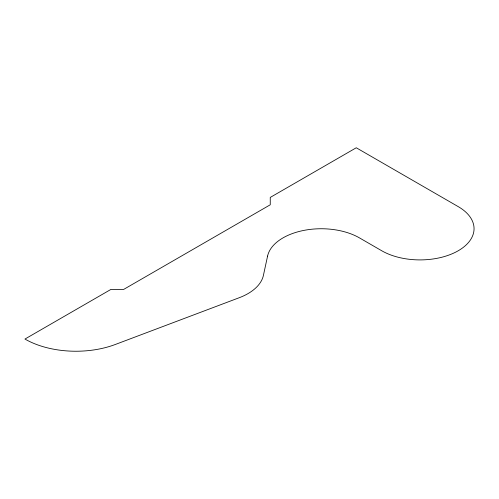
<?xml version="1.0" encoding="UTF-8"?>
<svg xmlns="http://www.w3.org/2000/svg" width="499" height="499" viewBox="0 0 499 499"><rect width="100%" height="100%" fill="white"/><g stroke="black" fill="none" stroke-linecap="round" stroke-linejoin="round"><path stroke-width="0.75" d="M267.576 256.099L263.41 275.392A54.154 31.269 0 0 1 239.295 297.697L115.356 344.46A72.087 41.617 0 0 1 24.95 339.052L110.965 289.389L123.708 289.389L270.252 204.783L270.252 197.423L356.267 147.766L458.213 206.623A54.067 31.212 0 0 1 458.213 250.766A54.067 31.212 0 0 1 381.754 250.766L359.455 237.886A54.067 31.212 0 0 0 303.673 230.438A54.067 31.212 0 0 0 267.576 256.099"/></g></svg>
